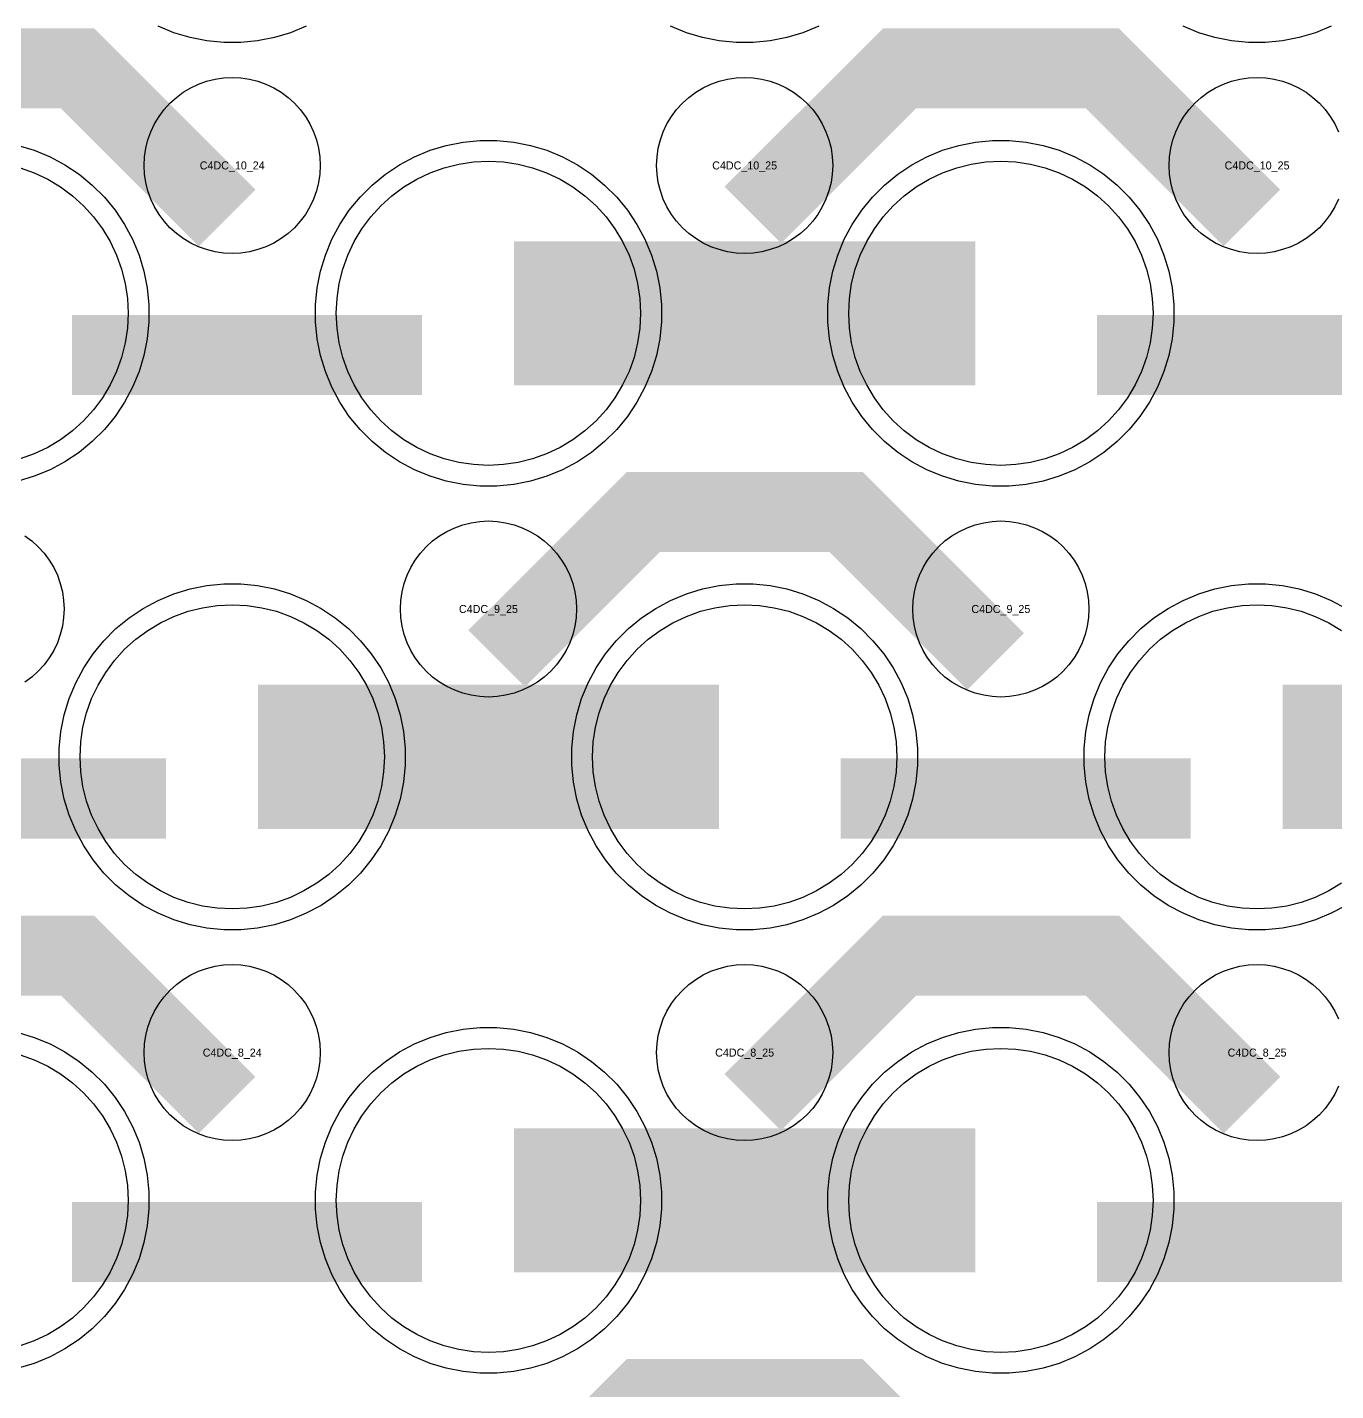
# Model space of a CAD drawing. Extents: x -11880 to 11880, y -14992 to 14992.
# Drawn here: x -4144 to -3735.4, y -13790.5 to -13364.6 of the extents above; entities that cross this region are included whole.
import ezdxf
from ezdxf.enums import TextEntityAlignment as Align

# ---------------------------------------------------------------- set-up
doc = ezdxf.new("R2010")
doc.units = 0
doc.header["$MEASUREMENT"] = 0
for name, color, linetype in [('GDS_775_DT_237', 138, 'CONTINUOUS'), ('RDL1_FS', 34, 'CONTINUOUS'), ('RDL_BS', 160, 'CONTINUOUS')]:
    doc.layers.add(name, color=color, linetype=linetype)

msp = doc.modelspace()

# ---------------------------------------------------------------- linework, layer by layer
at = {"layer": 'RDL1_FS'}
for points in [[(-4000, -13501.434), (-4004.657, -13501.205), (-4009.268, -13500.521), (-4013.791, -13499.389), (-4018.181, -13497.817), (-4022.395, -13495.825), (-4026.395, -13493.427), (-4030.14, -13490.649), (-4033.594, -13487.519), (-4036.724, -13484.065), (-4039.502, -13480.32), (-4041.9, -13476.32), (-4043.892, -13472.106), (-4045.464, -13467.716), (-4046.596, -13463.193), (-4047.28, -13458.582), (-4047.509, -13453.925), (-4047.28, -13449.268), (-4046.596, -13444.657), (-4045.464, -13440.134), (-4043.892, -13435.744), (-4041.9, -13431.53), (-4039.502, -13427.53), (-4036.724, -13423.785), (-4033.594, -13420.331), (-4030.14, -13417.201), (-4026.395, -13414.423), (-4022.395, -13412.025), (-4018.181, -13410.033), (-4013.791, -13408.461), (-4009.268, -13407.329), (-4004.657, -13406.645), (-4000, -13406.416), (-3995.343, -13406.645), (-3990.732, -13407.329), (-3986.209, -13408.461), (-3981.819, -13410.033), (-3977.605, -13412.025), (-3973.605, -13414.423), (-3969.86, -13417.201), (-3966.406, -13420.331), (-3963.276, -13423.785), (-3960.498, -13427.53), (-3958.1, -13431.53), (-3956.108, -13435.744), (-3954.536, -13440.134), (-3953.404, -13444.657), (-3952.72, -13449.268), (-3952.491, -13453.925), (-3952.72, -13458.582), (-3953.404, -13463.193), (-3954.536, -13467.716), (-3956.108, -13472.106), (-3958.1, -13476.32), (-3960.498, -13480.32), (-3963.276, -13484.065), (-3966.406, -13487.519), (-3969.86, -13490.649), (-3973.605, -13493.427), (-3977.605, -13495.825), (-3981.819, -13497.817), (-3986.209, -13499.389), (-3990.732, -13500.521), (-3995.343, -13501.205)], [(-3840, -13501.434), (-3844.657, -13501.205), (-3849.268, -13500.521), (-3853.791, -13499.389), (-3858.181, -13497.817), (-3862.395, -13495.825), (-3866.395, -13493.427), (-3870.14, -13490.649), (-3873.594, -13487.519), (-3876.724, -13484.065), (-3879.502, -13480.32), (-3881.9, -13476.32), (-3883.892, -13472.106), (-3885.464, -13467.716), (-3886.596, -13463.193), (-3887.28, -13458.582), (-3887.509, -13453.925), (-3887.28, -13449.268), (-3886.596, -13444.657), (-3885.464, -13440.134), (-3883.892, -13435.744), (-3881.9, -13431.53), (-3879.502, -13427.53), (-3876.724, -13423.785), (-3873.594, -13420.331), (-3870.14, -13417.201), (-3866.395, -13414.423), (-3862.395, -13412.025), (-3858.181, -13410.033), (-3853.791, -13408.461), (-3849.268, -13407.329), (-3844.657, -13406.645), (-3840, -13406.416), (-3835.343, -13406.645), (-3830.732, -13407.329), (-3826.209, -13408.461), (-3821.819, -13410.033), (-3817.605, -13412.025), (-3813.605, -13414.423), (-3809.86, -13417.201), (-3806.406, -13420.331), (-3803.276, -13423.785), (-3800.498, -13427.53), (-3798.1, -13431.53), (-3796.108, -13435.744), (-3794.536, -13440.134), (-3793.404, -13444.657), (-3792.72, -13449.268), (-3792.491, -13453.925), (-3792.72, -13458.582), (-3793.404, -13463.193), (-3794.536, -13467.716), (-3796.108, -13472.106), (-3798.1, -13476.32), (-3800.498, -13480.32), (-3803.276, -13484.065), (-3806.406, -13487.519), (-3809.86, -13490.649), (-3813.605, -13493.427), (-3817.605, -13495.825), (-3821.819, -13497.817), (-3826.209, -13499.389), (-3830.732, -13500.521), (-3835.343, -13501.205)]]:
    msp.add_lwpolyline(points, close=True, dxfattribs=at)
msp.add_lwpolyline([(-4146.209, -13408.461), (-4141.819, -13410.033), (-4137.605, -13412.025), (-4133.605, -13414.423), (-4129.86, -13417.201), (-4126.406, -13420.331), (-4123.276, -13423.785), (-4120.498, -13427.53), (-4118.1, -13431.53), (-4116.108, -13435.744), (-4114.536, -13440.134), (-4113.404, -13444.657), (-4112.72, -13449.268), (-4112.491, -13453.925), (-4112.72, -13458.582), (-4113.404, -13463.193), (-4114.536, -13467.716), (-4116.108, -13472.106), (-4118.1, -13476.32), (-4120.498, -13480.32), (-4123.276, -13484.065), (-4126.406, -13487.519), (-4129.86, -13490.649), (-4133.605, -13493.427), (-4137.605, -13495.825), (-4141.819, -13497.817), (-4146.209, -13499.389)], dxfattribs=at)
for points in [[(-3991.998, -13453.925, 45, 45, 0), (-3919.998, -13453.925, 45, 45, 0)], [(-3919.998, -13453.925, 45, 45, 0), (-3847.998, -13453.925, 45, 45, 0)]]:
    msp.add_lwpolyline(points, format="xyseb", dxfattribs=at)
at = {"layer": 'RDL1_FS', "color": 241, "true_color": 0xf7abae}
for points in [[(-4080, -13639.994), (-4084.657, -13639.765), (-4089.268, -13639.081), (-4093.791, -13637.949), (-4098.181, -13636.377), (-4102.395, -13634.385), (-4106.395, -13631.987), (-4110.14, -13629.209), (-4113.594, -13626.079), (-4116.724, -13622.625), (-4119.502, -13618.88), (-4121.9, -13614.88), (-4123.892, -13610.666), (-4125.464, -13606.276), (-4126.596, -13601.753), (-4127.28, -13597.142), (-4127.509, -13592.485), (-4127.28, -13587.828), (-4126.596, -13583.217), (-4125.464, -13578.694), (-4123.892, -13574.304), (-4121.9, -13570.09), (-4119.502, -13566.09), (-4116.724, -13562.345), (-4113.594, -13558.891), (-4110.14, -13555.761), (-4106.395, -13552.983), (-4102.395, -13550.585), (-4098.181, -13548.593), (-4093.791, -13547.021), (-4089.268, -13545.889), (-4084.657, -13545.205), (-4080, -13544.976), (-4075.343, -13545.205), (-4070.732, -13545.889), (-4066.209, -13547.021), (-4061.819, -13548.593), (-4057.605, -13550.585), (-4053.605, -13552.983), (-4049.86, -13555.761), (-4046.406, -13558.891), (-4043.276, -13562.345), (-4040.498, -13566.09), (-4038.1, -13570.09), (-4036.108, -13574.304), (-4034.536, -13578.694), (-4033.404, -13583.217), (-4032.72, -13587.828), (-4032.491, -13592.485), (-4032.72, -13597.142), (-4033.404, -13601.753), (-4034.536, -13606.276), (-4036.108, -13610.666), (-4038.1, -13614.88), (-4040.498, -13618.88), (-4043.276, -13622.625), (-4046.406, -13626.079), (-4049.86, -13629.209), (-4053.605, -13631.987), (-4057.605, -13634.385), (-4061.819, -13636.377), (-4066.209, -13637.949), (-4070.732, -13639.081), (-4075.343, -13639.765)], [(-3920, -13639.994), (-3924.657, -13639.765), (-3929.268, -13639.081), (-3933.791, -13637.949), (-3938.181, -13636.377), (-3942.395, -13634.385), (-3946.395, -13631.987), (-3950.14, -13629.209), (-3953.594, -13626.079), (-3956.724, -13622.625), (-3959.502, -13618.88), (-3961.9, -13614.88), (-3963.892, -13610.666), (-3965.464, -13606.276), (-3966.596, -13601.753), (-3967.28, -13597.142), (-3967.509, -13592.485), (-3967.28, -13587.828), (-3966.596, -13583.217), (-3965.464, -13578.694), (-3963.892, -13574.304), (-3961.9, -13570.09), (-3959.502, -13566.09), (-3956.724, -13562.345), (-3953.594, -13558.891), (-3950.14, -13555.761), (-3946.395, -13552.983), (-3942.395, -13550.585), (-3938.181, -13548.593), (-3933.791, -13547.021), (-3929.268, -13545.889), (-3924.657, -13545.205), (-3920, -13544.976), (-3915.343, -13545.205), (-3910.732, -13545.889), (-3906.209, -13547.021), (-3901.819, -13548.593), (-3897.605, -13550.585), (-3893.605, -13552.983), (-3889.86, -13555.761), (-3886.406, -13558.891), (-3883.276, -13562.345), (-3880.498, -13566.09), (-3878.1, -13570.09), (-3876.108, -13574.304), (-3874.536, -13578.694), (-3873.404, -13583.217), (-3872.72, -13587.828), (-3872.491, -13592.485), (-3872.72, -13597.142), (-3873.404, -13601.753), (-3874.536, -13606.276), (-3876.108, -13610.666), (-3878.1, -13614.88), (-3880.498, -13618.88), (-3883.276, -13622.625), (-3886.406, -13626.079), (-3889.86, -13629.209), (-3893.605, -13631.987), (-3897.605, -13634.385), (-3901.819, -13636.377), (-3906.209, -13637.949), (-3910.732, -13639.081), (-3915.343, -13639.765)], [(-4000, -13778.559), (-4004.657, -13778.33), (-4009.268, -13777.646), (-4013.791, -13776.514), (-4018.181, -13774.942), (-4022.395, -13772.95), (-4026.395, -13770.552), (-4030.14, -13767.774), (-4033.594, -13764.644), (-4036.724, -13761.19), (-4039.502, -13757.445), (-4041.9, -13753.445), (-4043.892, -13749.231), (-4045.464, -13744.841), (-4046.596, -13740.318), (-4047.28, -13735.707), (-4047.509, -13731.05), (-4047.28, -13726.393), (-4046.596, -13721.782), (-4045.464, -13717.259), (-4043.892, -13712.869), (-4041.9, -13708.655), (-4039.502, -13704.655), (-4036.724, -13700.91), (-4033.594, -13697.456), (-4030.14, -13694.326), (-4026.395, -13691.548), (-4022.395, -13689.15), (-4018.181, -13687.158), (-4013.791, -13685.586), (-4009.268, -13684.454), (-4004.657, -13683.77), (-4000, -13683.541), (-3995.343, -13683.77), (-3990.732, -13684.454), (-3986.209, -13685.586), (-3981.819, -13687.158), (-3977.605, -13689.15), (-3973.605, -13691.548), (-3969.86, -13694.326), (-3966.406, -13697.456), (-3963.276, -13700.91), (-3960.498, -13704.655), (-3958.1, -13708.655), (-3956.108, -13712.869), (-3954.536, -13717.259), (-3953.404, -13721.782), (-3952.72, -13726.393), (-3952.491, -13731.05), (-3952.72, -13735.707), (-3953.404, -13740.318), (-3954.536, -13744.841), (-3956.108, -13749.231), (-3958.1, -13753.445), (-3960.498, -13757.445), (-3963.276, -13761.19), (-3966.406, -13764.644), (-3969.86, -13767.774), (-3973.605, -13770.552), (-3977.605, -13772.95), (-3981.819, -13774.942), (-3986.209, -13776.514), (-3990.732, -13777.646), (-3995.343, -13778.33)], [(-3840, -13778.559), (-3844.657, -13778.33), (-3849.268, -13777.646), (-3853.791, -13776.514), (-3858.181, -13774.942), (-3862.395, -13772.95), (-3866.395, -13770.552), (-3870.14, -13767.774), (-3873.594, -13764.644), (-3876.724, -13761.19), (-3879.502, -13757.445), (-3881.9, -13753.445), (-3883.892, -13749.231), (-3885.464, -13744.841), (-3886.596, -13740.318), (-3887.28, -13735.707), (-3887.509, -13731.05), (-3887.28, -13726.393), (-3886.596, -13721.782), (-3885.464, -13717.259), (-3883.892, -13712.869), (-3881.9, -13708.655), (-3879.502, -13704.655), (-3876.724, -13700.91), (-3873.594, -13697.456), (-3870.14, -13694.326), (-3866.395, -13691.548), (-3862.395, -13689.15), (-3858.181, -13687.158), (-3853.791, -13685.586), (-3849.268, -13684.454), (-3844.657, -13683.77), (-3840, -13683.541), (-3835.343, -13683.77), (-3830.732, -13684.454), (-3826.209, -13685.586), (-3821.819, -13687.158), (-3817.605, -13689.15), (-3813.605, -13691.548), (-3809.86, -13694.326), (-3806.406, -13697.456), (-3803.276, -13700.91), (-3800.498, -13704.655), (-3798.1, -13708.655), (-3796.108, -13712.869), (-3794.536, -13717.259), (-3793.404, -13721.782), (-3792.72, -13726.393), (-3792.491, -13731.05), (-3792.72, -13735.707), (-3793.404, -13740.318), (-3794.536, -13744.841), (-3796.108, -13749.231), (-3798.1, -13753.445), (-3800.498, -13757.445), (-3803.276, -13761.19), (-3806.406, -13764.644), (-3809.86, -13767.774), (-3813.605, -13770.552), (-3817.605, -13772.95), (-3821.819, -13774.942), (-3826.209, -13776.514), (-3830.732, -13777.646), (-3835.343, -13778.33)]]:
    msp.add_lwpolyline(points, close=True, dxfattribs=at)
for points in [[(-3733.605, -13631.987), (-3737.605, -13634.385), (-3741.819, -13636.377), (-3746.209, -13637.949), (-3750.732, -13639.081), (-3755.343, -13639.765), (-3760, -13639.994), (-3764.657, -13639.765), (-3769.268, -13639.081), (-3773.791, -13637.949), (-3778.181, -13636.377), (-3782.395, -13634.385), (-3786.395, -13631.987), (-3790.14, -13629.209), (-3793.594, -13626.079), (-3796.724, -13622.625), (-3799.502, -13618.88), (-3801.9, -13614.88), (-3803.892, -13610.666), (-3805.464, -13606.276), (-3806.596, -13601.753), (-3807.28, -13597.142), (-3807.509, -13592.485), (-3807.28, -13587.828), (-3806.596, -13583.217), (-3805.464, -13578.694), (-3803.892, -13574.304), (-3801.9, -13570.09), (-3799.502, -13566.09), (-3796.724, -13562.345), (-3793.594, -13558.891), (-3790.14, -13555.761), (-3786.395, -13552.983), (-3782.395, -13550.585), (-3778.181, -13548.593), (-3773.791, -13547.021), (-3769.268, -13545.889), (-3764.657, -13545.205), (-3760, -13544.976), (-3755.343, -13545.205), (-3750.732, -13545.889), (-3746.209, -13547.021), (-3741.819, -13548.593), (-3737.605, -13550.585), (-3733.605, -13552.983)], [(-4146.209, -13685.586), (-4141.819, -13687.158), (-4137.605, -13689.15), (-4133.605, -13691.548), (-4129.86, -13694.326), (-4126.406, -13697.456), (-4123.276, -13700.91), (-4120.498, -13704.655), (-4118.1, -13708.655), (-4116.108, -13712.869), (-4114.536, -13717.259), (-4113.404, -13721.782), (-4112.72, -13726.393), (-4112.491, -13731.05), (-4112.72, -13735.707), (-4113.404, -13740.318), (-4114.536, -13744.841), (-4116.108, -13749.231), (-4118.1, -13753.445), (-4120.498, -13757.445), (-4123.276, -13761.19), (-4126.406, -13764.644), (-4129.86, -13767.774), (-4133.605, -13770.552), (-4137.605, -13772.95), (-4141.819, -13774.942), (-4146.209, -13776.514)]]:
    msp.add_lwpolyline(points, dxfattribs=at)
for points in [[(-4071.998, -13592.485, 45, 45, 0), (-3999.998, -13592.485, 45, 45, 0)], [(-3999.998, -13592.485, 45, 45, 0), (-3927.998, -13592.485, 45, 45, 0)], [(-3751.998, -13592.485, 45, 45, 0), (-3679.998, -13592.485, 45, 45, 0)], [(-3991.998, -13731.05, 45, 45, 0), (-3919.998, -13731.05, 45, 45, 0)], [(-3919.998, -13731.05, 45, 45, 0), (-3847.998, -13731.05, 45, 45, 0)]]:
    msp.add_lwpolyline(points, format="xyseb", dxfattribs=at)
at = {"layer": 'RDL_BS'}
for points in [[(-4081.599, -13424.138, 25, 25, 0), (-4128.313, -13377.424, 25, 25, 0), (-4158.071, -13377.424, 25, 25, 0)], [(-3917.438, -13423.239, 25, 25, 0), (-3871.623, -13377.424, 25, 25, 0), (-3838.07, -13377.424, 25, 25, 0)], [(-3761.599, -13424.138, 25, 25, 0), (-3808.313, -13377.424, 25, 25, 0), (-3838.071, -13377.424, 25, 25, 0)], [(-4129.984, -13466.938, 25, 25, 0), (-4020.719, -13466.938, 25, 25, 0)], [(-3809.984, -13466.938, 25, 25, 0), (-3700.719, -13466.938, 25, 25, 0)], [(-3997.438, -13561.799, 25, 25, 0), (-3951.623, -13515.984, 25, 25, 0), (-3918.07, -13515.984, 25, 25, 0)], [(-3841.599, -13562.698, 25, 25, 0), (-3888.313, -13515.984, 25, 25, 0), (-3918.071, -13515.984, 25, 25, 0)], [(-4081.599, -13701.263, 25, 25, 0), (-4128.313, -13654.549, 25, 25, 0), (-4158.071, -13654.549, 25, 25, 0)], [(-3917.438, -13700.364, 25, 25, 0), (-3871.623, -13654.549, 25, 25, 0), (-3838.07, -13654.549, 25, 25, 0)], [(-3761.599, -13701.263, 25, 25, 0), (-3808.313, -13654.549, 25, 25, 0), (-3838.071, -13654.549, 25, 25, 0)], [(-3997.438, -13838.929, 25, 25, 0), (-3951.623, -13793.114, 25, 25, 0), (-3918.07, -13793.114, 25, 25, 0)], [(-3841.599, -13839.828, 25, 25, 0), (-3888.313, -13793.114, 25, 25, 0), (-3918.071, -13793.114, 25, 25, 0)]]:
    msp.add_lwpolyline(points, format="xyseb", dxfattribs=at)
for points in [[(-4056.885, -13364.235), (-4061.795, -13366.266), (-4066.835, -13367.797), (-4072.062, -13368.843), (-4077.356, -13369.36), (-4082.644, -13369.36), (-4087.938, -13368.843), (-4093.165, -13367.797), (-4098.205, -13366.266), (-4103.115, -13364.235)], [(-3896.885, -13364.235), (-3901.795, -13366.266), (-3906.835, -13367.797), (-3912.062, -13368.843), (-3917.356, -13369.36), (-3922.644, -13369.36), (-3927.938, -13368.843), (-3933.165, -13367.797), (-3938.205, -13366.266), (-3943.115, -13364.235)], [(-3736.885, -13364.235), (-3741.795, -13366.266), (-3746.835, -13367.797), (-3752.062, -13368.843), (-3757.356, -13369.36), (-3762.644, -13369.36), (-3767.938, -13368.843), (-3773.165, -13367.797), (-3778.205, -13366.266), (-3783.115, -13364.235)], [(-3734.598, -13418.256), (-3735.75, -13420.693), (-3737.143, -13423.017), (-3738.746, -13425.18), (-3740.558, -13427.179), (-3742.557, -13428.991), (-3744.72, -13430.594), (-3747.044, -13431.987), (-3749.481, -13433.139), (-3752.016, -13434.046), (-3754.635, -13434.703), (-3757.307, -13435.099), (-3760, -13435.231), (-3762.693, -13435.099), (-3765.365, -13434.703), (-3767.984, -13434.046), (-3770.519, -13433.139), (-3772.956, -13431.987), (-3775.28, -13430.594), (-3777.443, -13428.991), (-3779.442, -13427.179), (-3781.254, -13425.18), (-3782.857, -13423.017), (-3784.25, -13420.693), (-3785.402, -13418.256), (-3786.309, -13415.721), (-3786.966, -13413.102), (-3787.362, -13410.43), (-3787.494, -13407.737), (-3787.362, -13405.044), (-3786.966, -13402.372), (-3786.309, -13399.753), (-3785.402, -13397.218), (-3784.25, -13394.781), (-3782.857, -13392.457), (-3781.254, -13390.294), (-3779.442, -13388.295), (-3777.443, -13386.483), (-3775.28, -13384.88), (-3772.956, -13383.487), (-3770.519, -13382.335), (-3767.984, -13381.428), (-3765.365, -13380.771), (-3762.693, -13380.375), (-3760, -13380.243), (-3757.307, -13380.375), (-3754.635, -13380.771), (-3752.016, -13381.428), (-3749.481, -13382.335), (-3747.044, -13383.487), (-3744.72, -13384.88), (-3742.557, -13386.483), (-3740.558, -13388.295), (-3738.746, -13390.294), (-3737.143, -13392.457), (-3735.75, -13394.781), (-3734.598, -13397.218)], [(-4146.835, -13401.488), (-4141.795, -13403.019), (-4136.885, -13405.05), (-4132.223, -13407.542), (-4127.809, -13410.489), (-4123.708, -13413.851), (-4119.926, -13417.633), (-4116.564, -13421.734), (-4113.617, -13426.148), (-4111.125, -13430.81), (-4109.094, -13435.72), (-4107.563, -13440.76), (-4106.517, -13445.987), (-4106, -13451.281), (-4106, -13456.569), (-4106.517, -13461.863), (-4107.563, -13467.09), (-4109.094, -13472.13), (-4111.125, -13477.04), (-4113.617, -13481.702), (-4116.564, -13486.116), (-4119.926, -13490.217), (-4123.708, -13493.999), (-4127.809, -13497.361), (-4132.223, -13500.308), (-4136.885, -13502.8), (-4141.795, -13504.831), (-4146.835, -13506.362)], [(-4144.72, -13523.44), (-4142.557, -13525.043), (-4140.558, -13526.855), (-4138.746, -13528.854), (-4137.143, -13531.017), (-4135.75, -13533.341), (-4134.598, -13535.778), (-4133.691, -13538.313), (-4133.034, -13540.932), (-4132.638, -13543.604), (-4132.506, -13546.297), (-4132.638, -13548.99), (-4133.034, -13551.662), (-4133.691, -13554.281), (-4134.598, -13556.816), (-4135.75, -13559.253), (-4137.143, -13561.577), (-4138.746, -13563.74), (-4140.558, -13565.739), (-4142.557, -13567.551), (-4144.72, -13569.154)], [(-3734.598, -13695.381), (-3735.75, -13697.818), (-3737.143, -13700.142), (-3738.746, -13702.305), (-3740.558, -13704.304), (-3742.557, -13706.116), (-3744.72, -13707.719), (-3747.044, -13709.112), (-3749.481, -13710.264), (-3752.016, -13711.171), (-3754.635, -13711.828), (-3757.307, -13712.224), (-3760, -13712.356), (-3762.693, -13712.224), (-3765.365, -13711.828), (-3767.984, -13711.171), (-3770.519, -13710.264), (-3772.956, -13709.112), (-3775.28, -13707.719), (-3777.443, -13706.116), (-3779.442, -13704.304), (-3781.254, -13702.305), (-3782.857, -13700.142), (-3784.25, -13697.818), (-3785.402, -13695.381), (-3786.309, -13692.846), (-3786.966, -13690.227), (-3787.362, -13687.555), (-3787.494, -13684.862), (-3787.362, -13682.169), (-3786.966, -13679.497), (-3786.309, -13676.878), (-3785.402, -13674.343), (-3784.25, -13671.906), (-3782.857, -13669.582), (-3781.254, -13667.419), (-3779.442, -13665.42), (-3777.443, -13663.608), (-3775.28, -13662.005), (-3772.956, -13660.612), (-3770.519, -13659.46), (-3767.984, -13658.553), (-3765.365, -13657.896), (-3762.693, -13657.5), (-3760, -13657.368), (-3757.307, -13657.5), (-3754.635, -13657.896), (-3752.016, -13658.553), (-3749.481, -13659.46), (-3747.044, -13660.612), (-3744.72, -13662.005), (-3742.557, -13663.608), (-3740.558, -13665.42), (-3738.746, -13667.419), (-3737.143, -13669.582), (-3735.75, -13671.906), (-3734.598, -13674.343)]]:
    msp.add_lwpolyline(points, dxfattribs=at)
for points in [[(-4080, -13435.231), (-4082.693, -13435.099), (-4085.365, -13434.703), (-4087.984, -13434.046), (-4090.519, -13433.139), (-4092.956, -13431.987), (-4095.28, -13430.594), (-4097.443, -13428.991), (-4099.442, -13427.179), (-4101.254, -13425.18), (-4102.857, -13423.017), (-4104.25, -13420.693), (-4105.402, -13418.256), (-4106.309, -13415.721), (-4106.966, -13413.102), (-4107.362, -13410.43), (-4107.494, -13407.737), (-4107.362, -13405.044), (-4106.966, -13402.372), (-4106.309, -13399.753), (-4105.402, -13397.218), (-4104.25, -13394.781), (-4102.857, -13392.457), (-4101.254, -13390.294), (-4099.442, -13388.295), (-4097.443, -13386.483), (-4095.28, -13384.88), (-4092.956, -13383.487), (-4090.519, -13382.335), (-4087.984, -13381.428), (-4085.365, -13380.771), (-4082.693, -13380.375), (-4080, -13380.243), (-4077.307, -13380.375), (-4074.635, -13380.771), (-4072.016, -13381.428), (-4069.481, -13382.335), (-4067.044, -13383.487), (-4064.72, -13384.88), (-4062.557, -13386.483), (-4060.558, -13388.295), (-4058.746, -13390.294), (-4057.143, -13392.457), (-4055.75, -13394.781), (-4054.598, -13397.218), (-4053.691, -13399.753), (-4053.034, -13402.372), (-4052.638, -13405.044), (-4052.506, -13407.737), (-4052.638, -13410.43), (-4053.034, -13413.102), (-4053.691, -13415.721), (-4054.598, -13418.256), (-4055.75, -13420.693), (-4057.143, -13423.017), (-4058.746, -13425.18), (-4060.558, -13427.179), (-4062.557, -13428.991), (-4064.72, -13430.594), (-4067.044, -13431.987), (-4069.481, -13433.139), (-4072.016, -13434.046), (-4074.635, -13434.703), (-4077.307, -13435.099)], [(-3920, -13435.231), (-3922.693, -13435.099), (-3925.365, -13434.703), (-3927.984, -13434.046), (-3930.519, -13433.139), (-3932.956, -13431.987), (-3935.28, -13430.594), (-3937.443, -13428.991), (-3939.442, -13427.179), (-3941.254, -13425.18), (-3942.857, -13423.017), (-3944.25, -13420.693), (-3945.402, -13418.256), (-3946.309, -13415.721), (-3946.966, -13413.102), (-3947.362, -13410.43), (-3947.494, -13407.737), (-3947.362, -13405.044), (-3946.966, -13402.372), (-3946.309, -13399.753), (-3945.402, -13397.218), (-3944.25, -13394.781), (-3942.857, -13392.457), (-3941.254, -13390.294), (-3939.442, -13388.295), (-3937.443, -13386.483), (-3935.28, -13384.88), (-3932.956, -13383.487), (-3930.519, -13382.335), (-3927.984, -13381.428), (-3925.365, -13380.771), (-3922.693, -13380.375), (-3920, -13380.243), (-3917.307, -13380.375), (-3914.635, -13380.771), (-3912.016, -13381.428), (-3909.481, -13382.335), (-3907.044, -13383.487), (-3904.72, -13384.88), (-3902.557, -13386.483), (-3900.558, -13388.295), (-3898.746, -13390.294), (-3897.143, -13392.457), (-3895.75, -13394.781), (-3894.598, -13397.218), (-3893.691, -13399.753), (-3893.034, -13402.372), (-3892.638, -13405.044), (-3892.506, -13407.737), (-3892.638, -13410.43), (-3893.034, -13413.102), (-3893.691, -13415.721), (-3894.598, -13418.256), (-3895.75, -13420.693), (-3897.143, -13423.017), (-3898.746, -13425.18), (-3900.558, -13427.179), (-3902.557, -13428.991), (-3904.72, -13430.594), (-3907.044, -13431.987), (-3909.481, -13433.139), (-3912.016, -13434.046), (-3914.635, -13434.703), (-3917.307, -13435.099)], [(-4002.644, -13507.925), (-4007.938, -13507.408), (-4013.165, -13506.362), (-4018.205, -13504.831), (-4023.115, -13502.8), (-4027.777, -13500.308), (-4032.191, -13497.361), (-4036.292, -13493.999), (-4040.074, -13490.217), (-4043.436, -13486.116), (-4046.383, -13481.702), (-4048.875, -13477.04), (-4050.906, -13472.13), (-4052.437, -13467.09), (-4053.483, -13461.863), (-4054, -13456.569), (-4054, -13451.281), (-4053.483, -13445.987), (-4052.437, -13440.76), (-4050.906, -13435.72), (-4048.875, -13430.81), (-4046.383, -13426.148), (-4043.436, -13421.734), (-4040.074, -13417.633), (-4036.292, -13413.851), (-4032.191, -13410.489), (-4027.777, -13407.542), (-4023.115, -13405.05), (-4018.205, -13403.019), (-4013.165, -13401.488), (-4007.938, -13400.442), (-4002.644, -13399.925), (-3997.356, -13399.925), (-3992.062, -13400.442), (-3986.835, -13401.488), (-3981.795, -13403.019), (-3976.885, -13405.05), (-3972.223, -13407.542), (-3967.809, -13410.489), (-3963.708, -13413.851), (-3959.926, -13417.633), (-3956.564, -13421.734), (-3953.617, -13426.148), (-3951.125, -13430.81), (-3949.094, -13435.72), (-3947.563, -13440.76), (-3946.517, -13445.987), (-3946, -13451.281), (-3946, -13456.569), (-3946.517, -13461.863), (-3947.563, -13467.09), (-3949.094, -13472.13), (-3951.125, -13477.04), (-3953.617, -13481.702), (-3956.564, -13486.116), (-3959.926, -13490.217), (-3963.708, -13493.999), (-3967.809, -13497.361), (-3972.223, -13500.308), (-3976.885, -13502.8), (-3981.795, -13504.831), (-3986.835, -13506.362), (-3992.062, -13507.408), (-3997.356, -13507.925)], [(-3842.644, -13507.925), (-3847.938, -13507.408), (-3853.165, -13506.362), (-3858.205, -13504.831), (-3863.115, -13502.8), (-3867.777, -13500.308), (-3872.191, -13497.361), (-3876.292, -13493.999), (-3880.074, -13490.217), (-3883.436, -13486.116), (-3886.383, -13481.702), (-3888.875, -13477.04), (-3890.906, -13472.13), (-3892.437, -13467.09), (-3893.483, -13461.863), (-3894, -13456.569), (-3894, -13451.281), (-3893.483, -13445.987), (-3892.437, -13440.76), (-3890.906, -13435.72), (-3888.875, -13430.81), (-3886.383, -13426.148), (-3883.436, -13421.734), (-3880.074, -13417.633), (-3876.292, -13413.851), (-3872.191, -13410.489), (-3867.777, -13407.542), (-3863.115, -13405.05), (-3858.205, -13403.019), (-3853.165, -13401.488), (-3847.938, -13400.442), (-3842.644, -13399.925), (-3837.356, -13399.925), (-3832.062, -13400.442), (-3826.835, -13401.488), (-3821.795, -13403.019), (-3816.885, -13405.05), (-3812.223, -13407.542), (-3807.809, -13410.489), (-3803.708, -13413.851), (-3799.926, -13417.633), (-3796.564, -13421.734), (-3793.617, -13426.148), (-3791.125, -13430.81), (-3789.094, -13435.72), (-3787.563, -13440.76), (-3786.517, -13445.987), (-3786, -13451.281), (-3786, -13456.569), (-3786.517, -13461.863), (-3787.563, -13467.09), (-3789.094, -13472.13), (-3791.125, -13477.04), (-3793.617, -13481.702), (-3796.564, -13486.116), (-3799.926, -13490.217), (-3803.708, -13493.999), (-3807.809, -13497.361), (-3812.223, -13500.308), (-3816.885, -13502.8), (-3821.795, -13504.831), (-3826.835, -13506.362), (-3832.062, -13507.408), (-3837.356, -13507.925)], [(-4000, -13573.791), (-4002.693, -13573.659), (-4005.365, -13573.263), (-4007.984, -13572.606), (-4010.519, -13571.699), (-4012.956, -13570.547), (-4015.28, -13569.154), (-4017.443, -13567.551), (-4019.442, -13565.739), (-4021.254, -13563.74), (-4022.857, -13561.577), (-4024.25, -13559.253), (-4025.402, -13556.816), (-4026.309, -13554.281), (-4026.966, -13551.662), (-4027.362, -13548.99), (-4027.494, -13546.297), (-4027.362, -13543.604), (-4026.966, -13540.932), (-4026.309, -13538.313), (-4025.402, -13535.778), (-4024.25, -13533.341), (-4022.857, -13531.017), (-4021.254, -13528.854), (-4019.442, -13526.855), (-4017.443, -13525.043), (-4015.28, -13523.44), (-4012.956, -13522.047), (-4010.519, -13520.895), (-4007.984, -13519.988), (-4005.365, -13519.331), (-4002.693, -13518.935), (-4000, -13518.803), (-3997.307, -13518.935), (-3994.635, -13519.331), (-3992.016, -13519.988), (-3989.481, -13520.895), (-3987.044, -13522.047), (-3984.72, -13523.44), (-3982.557, -13525.043), (-3980.558, -13526.855), (-3978.746, -13528.854), (-3977.143, -13531.017), (-3975.75, -13533.341), (-3974.598, -13535.778), (-3973.691, -13538.313), (-3973.034, -13540.932), (-3972.638, -13543.604), (-3972.506, -13546.297), (-3972.638, -13548.99), (-3973.034, -13551.662), (-3973.691, -13554.281), (-3974.598, -13556.816), (-3975.75, -13559.253), (-3977.143, -13561.577), (-3978.746, -13563.74), (-3980.558, -13565.739), (-3982.557, -13567.551), (-3984.72, -13569.154), (-3987.044, -13570.547), (-3989.481, -13571.699), (-3992.016, -13572.606), (-3994.635, -13573.263), (-3997.307, -13573.659)], [(-3840, -13573.791), (-3842.693, -13573.659), (-3845.365, -13573.263), (-3847.984, -13572.606), (-3850.519, -13571.699), (-3852.956, -13570.547), (-3855.28, -13569.154), (-3857.443, -13567.551), (-3859.442, -13565.739), (-3861.254, -13563.74), (-3862.857, -13561.577), (-3864.25, -13559.253), (-3865.402, -13556.816), (-3866.309, -13554.281), (-3866.966, -13551.662), (-3867.362, -13548.99), (-3867.494, -13546.297), (-3867.362, -13543.604), (-3866.966, -13540.932), (-3866.309, -13538.313), (-3865.402, -13535.778), (-3864.25, -13533.341), (-3862.857, -13531.017), (-3861.254, -13528.854), (-3859.442, -13526.855), (-3857.443, -13525.043), (-3855.28, -13523.44), (-3852.956, -13522.047), (-3850.519, -13520.895), (-3847.984, -13519.988), (-3845.365, -13519.331), (-3842.693, -13518.935), (-3840, -13518.803), (-3837.307, -13518.935), (-3834.635, -13519.331), (-3832.016, -13519.988), (-3829.481, -13520.895), (-3827.044, -13522.047), (-3824.72, -13523.44), (-3822.557, -13525.043), (-3820.558, -13526.855), (-3818.746, -13528.854), (-3817.143, -13531.017), (-3815.75, -13533.341), (-3814.598, -13535.778), (-3813.691, -13538.313), (-3813.034, -13540.932), (-3812.638, -13543.604), (-3812.506, -13546.297), (-3812.638, -13548.99), (-3813.034, -13551.662), (-3813.691, -13554.281), (-3814.598, -13556.816), (-3815.75, -13559.253), (-3817.143, -13561.577), (-3818.746, -13563.74), (-3820.558, -13565.739), (-3822.557, -13567.551), (-3824.72, -13569.154), (-3827.044, -13570.547), (-3829.481, -13571.699), (-3832.016, -13572.606), (-3834.635, -13573.263), (-3837.307, -13573.659)], [(-4080, -13712.356), (-4082.693, -13712.224), (-4085.365, -13711.828), (-4087.984, -13711.171), (-4090.519, -13710.264), (-4092.956, -13709.112), (-4095.28, -13707.719), (-4097.443, -13706.116), (-4099.442, -13704.304), (-4101.254, -13702.305), (-4102.857, -13700.142), (-4104.25, -13697.818), (-4105.402, -13695.381), (-4106.309, -13692.846), (-4106.966, -13690.227), (-4107.362, -13687.555), (-4107.494, -13684.862), (-4107.362, -13682.169), (-4106.966, -13679.497), (-4106.309, -13676.878), (-4105.402, -13674.343), (-4104.25, -13671.906), (-4102.857, -13669.582), (-4101.254, -13667.419), (-4099.442, -13665.42), (-4097.443, -13663.608), (-4095.28, -13662.005), (-4092.956, -13660.612), (-4090.519, -13659.46), (-4087.984, -13658.553), (-4085.365, -13657.896), (-4082.693, -13657.5), (-4080, -13657.368), (-4077.307, -13657.5), (-4074.635, -13657.896), (-4072.016, -13658.553), (-4069.481, -13659.46), (-4067.044, -13660.612), (-4064.72, -13662.005), (-4062.557, -13663.608), (-4060.558, -13665.42), (-4058.746, -13667.419), (-4057.143, -13669.582), (-4055.75, -13671.906), (-4054.598, -13674.343), (-4053.691, -13676.878), (-4053.034, -13679.497), (-4052.638, -13682.169), (-4052.506, -13684.862), (-4052.638, -13687.555), (-4053.034, -13690.227), (-4053.691, -13692.846), (-4054.598, -13695.381), (-4055.75, -13697.818), (-4057.143, -13700.142), (-4058.746, -13702.305), (-4060.558, -13704.304), (-4062.557, -13706.116), (-4064.72, -13707.719), (-4067.044, -13709.112), (-4069.481, -13710.264), (-4072.016, -13711.171), (-4074.635, -13711.828), (-4077.307, -13712.224)], [(-3920, -13712.356), (-3922.693, -13712.224), (-3925.365, -13711.828), (-3927.984, -13711.171), (-3930.519, -13710.264), (-3932.956, -13709.112), (-3935.28, -13707.719), (-3937.443, -13706.116), (-3939.442, -13704.304), (-3941.254, -13702.305), (-3942.857, -13700.142), (-3944.25, -13697.818), (-3945.402, -13695.381), (-3946.309, -13692.846), (-3946.966, -13690.227), (-3947.362, -13687.555), (-3947.494, -13684.862), (-3947.362, -13682.169), (-3946.966, -13679.497), (-3946.309, -13676.878), (-3945.402, -13674.343), (-3944.25, -13671.906), (-3942.857, -13669.582), (-3941.254, -13667.419), (-3939.442, -13665.42), (-3937.443, -13663.608), (-3935.28, -13662.005), (-3932.956, -13660.612), (-3930.519, -13659.46), (-3927.984, -13658.553), (-3925.365, -13657.896), (-3922.693, -13657.5), (-3920, -13657.368), (-3917.307, -13657.5), (-3914.635, -13657.896), (-3912.016, -13658.553), (-3909.481, -13659.46), (-3907.044, -13660.612), (-3904.72, -13662.005), (-3902.557, -13663.608), (-3900.558, -13665.42), (-3898.746, -13667.419), (-3897.143, -13669.582), (-3895.75, -13671.906), (-3894.598, -13674.343), (-3893.691, -13676.878), (-3893.034, -13679.497), (-3892.638, -13682.169), (-3892.506, -13684.862), (-3892.638, -13687.555), (-3893.034, -13690.227), (-3893.691, -13692.846), (-3894.598, -13695.381), (-3895.75, -13697.818), (-3897.143, -13700.142), (-3898.746, -13702.305), (-3900.558, -13704.304), (-3902.557, -13706.116), (-3904.72, -13707.719), (-3907.044, -13709.112), (-3909.481, -13710.264), (-3912.016, -13711.171), (-3914.635, -13711.828), (-3917.307, -13712.224)]]:
    msp.add_lwpolyline(points, close=True, dxfattribs=at)
at = {"layer": 'RDL_BS', "color": 241, "true_color": 0xf7abae}
for points in [[(-4082.644, -13646.485), (-4087.938, -13645.968), (-4093.165, -13644.922), (-4098.205, -13643.391), (-4103.115, -13641.36), (-4107.777, -13638.868), (-4112.191, -13635.921), (-4116.292, -13632.559), (-4120.074, -13628.777), (-4123.436, -13624.676), (-4126.383, -13620.262), (-4128.875, -13615.6), (-4130.906, -13610.69), (-4132.437, -13605.65), (-4133.483, -13600.423), (-4134, -13595.129), (-4134, -13589.841), (-4133.483, -13584.547), (-4132.437, -13579.32), (-4130.906, -13574.28), (-4128.875, -13569.37), (-4126.383, -13564.708), (-4123.436, -13560.294), (-4120.074, -13556.193), (-4116.292, -13552.411), (-4112.191, -13549.049), (-4107.777, -13546.102), (-4103.115, -13543.61), (-4098.205, -13541.579), (-4093.165, -13540.048), (-4087.938, -13539.002), (-4082.644, -13538.485), (-4077.356, -13538.485), (-4072.062, -13539.002), (-4066.835, -13540.048), (-4061.795, -13541.579), (-4056.885, -13543.61), (-4052.223, -13546.102), (-4047.809, -13549.049), (-4043.708, -13552.411), (-4039.926, -13556.193), (-4036.564, -13560.294), (-4033.617, -13564.708), (-4031.125, -13569.37), (-4029.094, -13574.28), (-4027.563, -13579.32), (-4026.517, -13584.547), (-4026, -13589.841), (-4026, -13595.129), (-4026.517, -13600.423), (-4027.563, -13605.65), (-4029.094, -13610.69), (-4031.125, -13615.6), (-4033.617, -13620.262), (-4036.564, -13624.676), (-4039.926, -13628.777), (-4043.708, -13632.559), (-4047.809, -13635.921), (-4052.223, -13638.868), (-4056.885, -13641.36), (-4061.795, -13643.391), (-4066.835, -13644.922), (-4072.062, -13645.968), (-4077.356, -13646.485)], [(-3922.644, -13646.485), (-3927.938, -13645.968), (-3933.165, -13644.922), (-3938.205, -13643.391), (-3943.115, -13641.36), (-3947.777, -13638.868), (-3952.191, -13635.921), (-3956.292, -13632.559), (-3960.074, -13628.777), (-3963.436, -13624.676), (-3966.383, -13620.262), (-3968.875, -13615.6), (-3970.906, -13610.69), (-3972.437, -13605.65), (-3973.483, -13600.423), (-3974, -13595.129), (-3974, -13589.841), (-3973.483, -13584.547), (-3972.437, -13579.32), (-3970.906, -13574.28), (-3968.875, -13569.37), (-3966.383, -13564.708), (-3963.436, -13560.294), (-3960.074, -13556.193), (-3956.292, -13552.411), (-3952.191, -13549.049), (-3947.777, -13546.102), (-3943.115, -13543.61), (-3938.205, -13541.579), (-3933.165, -13540.048), (-3927.938, -13539.002), (-3922.644, -13538.485), (-3917.356, -13538.485), (-3912.062, -13539.002), (-3906.835, -13540.048), (-3901.795, -13541.579), (-3896.885, -13543.61), (-3892.223, -13546.102), (-3887.809, -13549.049), (-3883.708, -13552.411), (-3879.926, -13556.193), (-3876.564, -13560.294), (-3873.617, -13564.708), (-3871.125, -13569.37), (-3869.094, -13574.28), (-3867.563, -13579.32), (-3866.517, -13584.547), (-3866, -13589.841), (-3866, -13595.129), (-3866.517, -13600.423), (-3867.563, -13605.65), (-3869.094, -13610.69), (-3871.125, -13615.6), (-3873.617, -13620.262), (-3876.564, -13624.676), (-3879.926, -13628.777), (-3883.708, -13632.559), (-3887.809, -13635.921), (-3892.223, -13638.868), (-3896.885, -13641.36), (-3901.795, -13643.391), (-3906.835, -13644.922), (-3912.062, -13645.968), (-3917.356, -13646.485)], [(-4002.644, -13785.05), (-4007.938, -13784.533), (-4013.165, -13783.487), (-4018.205, -13781.956), (-4023.115, -13779.925), (-4027.777, -13777.433), (-4032.191, -13774.486), (-4036.292, -13771.124), (-4040.074, -13767.342), (-4043.436, -13763.241), (-4046.383, -13758.827), (-4048.875, -13754.165), (-4050.906, -13749.255), (-4052.437, -13744.215), (-4053.483, -13738.988), (-4054, -13733.694), (-4054, -13728.406), (-4053.483, -13723.112), (-4052.437, -13717.885), (-4050.906, -13712.845), (-4048.875, -13707.935), (-4046.383, -13703.273), (-4043.436, -13698.859), (-4040.074, -13694.758), (-4036.292, -13690.976), (-4032.191, -13687.614), (-4027.777, -13684.667), (-4023.115, -13682.175), (-4018.205, -13680.144), (-4013.165, -13678.613), (-4007.938, -13677.567), (-4002.644, -13677.05), (-3997.356, -13677.05), (-3992.062, -13677.567), (-3986.835, -13678.613), (-3981.795, -13680.144), (-3976.885, -13682.175), (-3972.223, -13684.667), (-3967.809, -13687.614), (-3963.708, -13690.976), (-3959.926, -13694.758), (-3956.564, -13698.859), (-3953.617, -13703.273), (-3951.125, -13707.935), (-3949.094, -13712.845), (-3947.563, -13717.885), (-3946.517, -13723.112), (-3946, -13728.406), (-3946, -13733.694), (-3946.517, -13738.988), (-3947.563, -13744.215), (-3949.094, -13749.255), (-3951.125, -13754.165), (-3953.617, -13758.827), (-3956.564, -13763.241), (-3959.926, -13767.342), (-3963.708, -13771.124), (-3967.809, -13774.486), (-3972.223, -13777.433), (-3976.885, -13779.925), (-3981.795, -13781.956), (-3986.835, -13783.487), (-3992.062, -13784.533), (-3997.356, -13785.05)], [(-3842.644, -13785.05), (-3847.938, -13784.533), (-3853.165, -13783.487), (-3858.205, -13781.956), (-3863.115, -13779.925), (-3867.777, -13777.433), (-3872.191, -13774.486), (-3876.292, -13771.124), (-3880.074, -13767.342), (-3883.436, -13763.241), (-3886.383, -13758.827), (-3888.875, -13754.165), (-3890.906, -13749.255), (-3892.437, -13744.215), (-3893.483, -13738.988), (-3894, -13733.694), (-3894, -13728.406), (-3893.483, -13723.112), (-3892.437, -13717.885), (-3890.906, -13712.845), (-3888.875, -13707.935), (-3886.383, -13703.273), (-3883.436, -13698.859), (-3880.074, -13694.758), (-3876.292, -13690.976), (-3872.191, -13687.614), (-3867.777, -13684.667), (-3863.115, -13682.175), (-3858.205, -13680.144), (-3853.165, -13678.613), (-3847.938, -13677.567), (-3842.644, -13677.05), (-3837.356, -13677.05), (-3832.062, -13677.567), (-3826.835, -13678.613), (-3821.795, -13680.144), (-3816.885, -13682.175), (-3812.223, -13684.667), (-3807.809, -13687.614), (-3803.708, -13690.976), (-3799.926, -13694.758), (-3796.564, -13698.859), (-3793.617, -13703.273), (-3791.125, -13707.935), (-3789.094, -13712.845), (-3787.563, -13717.885), (-3786.517, -13723.112), (-3786, -13728.406), (-3786, -13733.694), (-3786.517, -13738.988), (-3787.563, -13744.215), (-3789.094, -13749.255), (-3791.125, -13754.165), (-3793.617, -13758.827), (-3796.564, -13763.241), (-3799.926, -13767.342), (-3803.708, -13771.124), (-3807.809, -13774.486), (-3812.223, -13777.433), (-3816.885, -13779.925), (-3821.795, -13781.956), (-3826.835, -13783.487), (-3832.062, -13784.533), (-3837.356, -13785.05)]]:
    msp.add_lwpolyline(points, close=True, dxfattribs=at)
for points in [[(-3732.223, -13638.868), (-3736.885, -13641.36), (-3741.795, -13643.391), (-3746.835, -13644.922), (-3752.062, -13645.968), (-3757.356, -13646.485), (-3762.644, -13646.485), (-3767.938, -13645.968), (-3773.165, -13644.922), (-3778.205, -13643.391), (-3783.115, -13641.36), (-3787.777, -13638.868), (-3792.191, -13635.921), (-3796.292, -13632.559), (-3800.074, -13628.777), (-3803.436, -13624.676), (-3806.383, -13620.262), (-3808.875, -13615.6), (-3810.906, -13610.69), (-3812.437, -13605.65), (-3813.483, -13600.423), (-3814, -13595.129), (-3814, -13589.841), (-3813.483, -13584.547), (-3812.437, -13579.32), (-3810.906, -13574.28), (-3808.875, -13569.37), (-3806.383, -13564.708), (-3803.436, -13560.294), (-3800.074, -13556.193), (-3796.292, -13552.411), (-3792.191, -13549.049), (-3787.777, -13546.102), (-3783.115, -13543.61), (-3778.205, -13541.579), (-3773.165, -13540.048), (-3767.938, -13539.002), (-3762.644, -13538.485), (-3757.356, -13538.485), (-3752.062, -13539.002), (-3746.835, -13540.048), (-3741.795, -13541.579), (-3736.885, -13543.61), (-3732.223, -13546.102)], [(-4146.835, -13678.613), (-4141.795, -13680.144), (-4136.885, -13682.175), (-4132.223, -13684.667), (-4127.809, -13687.614), (-4123.708, -13690.976), (-4119.926, -13694.758), (-4116.564, -13698.859), (-4113.617, -13703.273), (-4111.125, -13707.935), (-4109.094, -13712.845), (-4107.563, -13717.885), (-4106.517, -13723.112), (-4106, -13728.406), (-4106, -13733.694), (-4106.517, -13738.988), (-4107.563, -13744.215), (-4109.094, -13749.255), (-4111.125, -13754.165), (-4113.617, -13758.827), (-4116.564, -13763.241), (-4119.926, -13767.342), (-4123.708, -13771.124), (-4127.809, -13774.486), (-4132.223, -13777.433), (-4136.885, -13779.925), (-4141.795, -13781.956), (-4146.835, -13783.487)]]:
    msp.add_lwpolyline(points, dxfattribs=at)
for points in [[(-4209.984, -13605.498, 25, 25, 0), (-4100.719, -13605.498, 25, 25, 0)], [(-3889.984, -13605.498, 25, 25, 0), (-3780.719, -13605.498, 25, 25, 0)], [(-4129.984, -13744.063, 25, 25, 0), (-4020.719, -13744.063, 25, 25, 0)], [(-3809.984, -13744.063, 25, 25, 0), (-3700.719, -13744.063, 25, 25, 0)]]:
    msp.add_lwpolyline(points, format="xyseb", dxfattribs=at)

# ---------------------------------------------------------------- texts
at = {"layer": 'GDS_775_DT_237'}
for s, p in [('C4DC_10_24', (-4080, -13407.737)), ('C4DC_10_24', (-4080, -13407.737)), ('C4DC_10_25', (-3920, -13407.737)), ('C4DC_10_25', (-3920, -13407.737)), ('C4DC_10_25', (-3760, -13407.737)), ('C4DC_10_25', (-3760, -13407.737)), ('C4DC_9_25', (-4000, -13546.297)), ('C4DC_9_25', (-4000, -13546.297)), ('C4DC_9_25', (-3840, -13546.297)), ('C4DC_9_25', (-3840, -13546.297)), ('C4DC_8_24', (-4080, -13684.862)), ('C4DC_8_24', (-4080, -13684.862)), ('C4DC_8_25', (-3920, -13684.862)), ('C4DC_8_25', (-3920, -13684.862)), ('C4DC_8_25', (-3760, -13684.862)), ('C4DC_8_25', (-3760, -13684.862))]:
    msp.add_text(s, height=2.5, dxfattribs=at).set_placement(p, align=Align.MIDDLE_CENTER)

doc.saveas('drawing.dxf')
